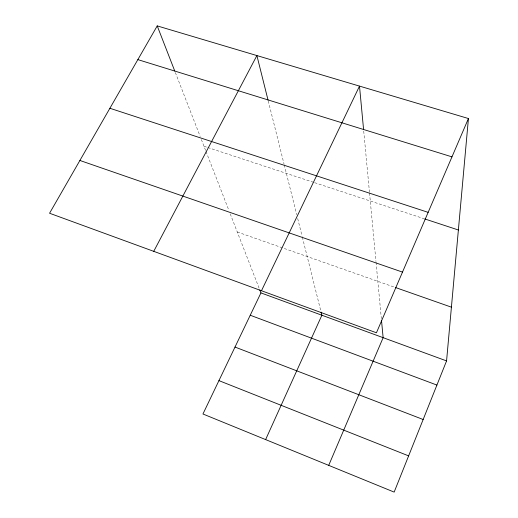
<?xml version="1.0" encoding="UTF-8"?>
<svg xmlns="http://www.w3.org/2000/svg" width="518" height="518" viewBox="0 0 518 518"><rect width="100%" height="100%" fill="white"/><g stroke="black" fill="none" stroke-linecap="round" stroke-linejoin="round"><path stroke-width="0.39" stroke-dasharray="2.59 1.94" d="M203.982 146.257L207.032 147.261M207.796 147.513L313.843 182.42M314.607 182.673L423.912 218.654M237.276 231.986L395.286 287.458M175.33 72.501L200.175 136.467M201.347 139.484L205.73 150.757M206.022 151.509L228.781 210.114M230.245 213.882L259.201 288.429M268.246 100.919L284.045 164.044M284.24 164.821L296.71 214.672M297.688 218.57L302.149 236.389M302.344 237.16L320.901 311.337M363.727 131.086L369.464 192.159M369.535 192.968L375.971 261.441M376.042 262.238L381.345 318.687"/><path stroke-width="0.78" d="M259.777 289.918L260.936 292.897L202.952 413.992L394.153 492.1L446.568 360.91L468.434 118.531L157.226 25.9L49.566 213.248L376.437 332.783L468.434 118.531M328.71 465.365L383.132 337.671L381.494 320.266M265.624 439.594L321.879 315.229L321.102 312.114M261.48 290.74L359.498 86.111L363.578 129.481M153.736 251.34L256.896 55.568L268.052 100.136M137.853 59.615L451.974 156.863M109.894 108.268L428.146 212.348M424.676 218.907L458.378 229.998M79.901 160.463L402.492 272.099M395.286 287.458L451.411 307.168M260.936 292.897L446.568 360.91M250.239 315.242L436.914 385.068M235.004 347.054L423.154 419.502M218.933 380.62L408.624 455.879M157.226 25.9L174.747 70.998"/></g></svg>
